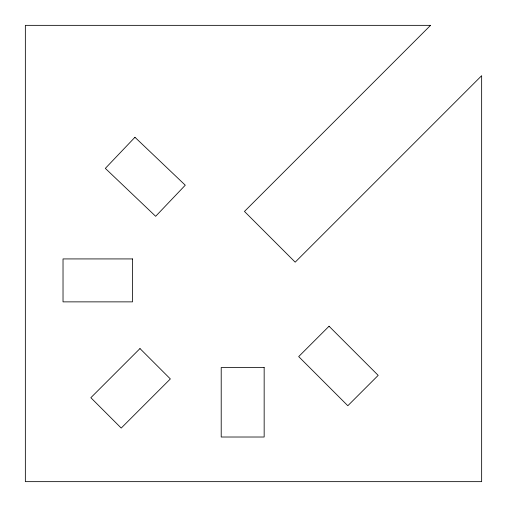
<?xml version="1.0" encoding="UTF-8"?>
<svg xmlns="http://www.w3.org/2000/svg" width="507" height="507" viewBox="0 0 507 507"><rect width="100%" height="100%" fill="white"/><g stroke="black" fill="none" stroke-linecap="round" stroke-linejoin="round"><path stroke-width="0.76" d="M134.951 137.277L105.329 168.375L155.655 216.299L185.27 185.194L134.951 137.277M430.551 25.35L244.463 211.438L295.194 262.163L481.65 75.701L481.65 481.65L25.35 481.65L25.35 25.35L430.551 25.35M139.983 348.569L90.848 397.703L121.217 428.073L170.352 378.938L139.983 348.569M329.049 326.229L298.686 356.598L347.821 405.733L378.184 375.364L329.049 326.229M132.511 258.925L63.026 258.925L63.026 301.868L132.511 301.868L132.511 258.925M264.16 367.524L221.21 367.524L221.21 437.015L264.16 437.015L264.16 367.524"/></g></svg>
